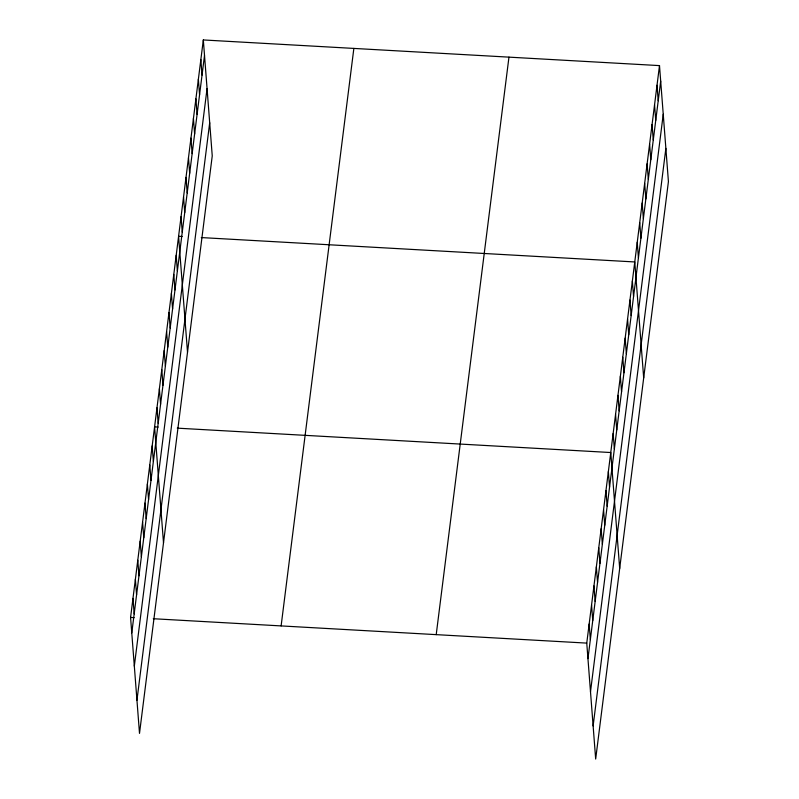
<?xml version="1.0" encoding="UTF-8"?>
<svg xmlns="http://www.w3.org/2000/svg" width="799" height="799" viewBox="0 0 799 799"><rect width="100%" height="100%" fill="white"/><g stroke="black" fill="none" stroke-linecap="round" stroke-linejoin="round"><path stroke-width="1.2" d="M203.326 39.95L212.244 155.895L139.505 733.392L130.577 617.447L203.326 39.95L659.495 65.608L668.423 181.553L595.674 759.05L586.756 643.105L659.495 65.608M131.775 632.958L204.514 55.461M134.322 666.106L207.061 88.599M136.949 700.254L209.698 122.746M281.118 625.917L353.857 48.419M436.214 634.636L508.963 57.138M587.954 658.616L660.693 81.108M590.501 691.754L663.24 114.257M593.128 725.901L665.867 148.404M182.172 236.504L178.586 236.304L187.515 352.249M201.288 237.573L634.766 261.952L643.684 377.897M158.172 427.075L154.587 426.876L163.505 542.821M177.288 428.154L610.766 452.534L619.684 568.479M130.577 617.447L134.162 617.657M153.278 618.726L586.756 643.105M657.028 85.243L658.216 100.744M654.551 104.879L655.749 120.379M652.074 124.504L653.272 140.015M649.607 144.14L650.795 159.65M647.13 163.775L648.329 179.286M644.663 183.41L645.852 198.921M642.186 203.046L643.375 218.556M639.709 222.681L640.908 238.192M637.242 242.317L638.431 257.827M632.369 281.008L633.557 296.519M629.962 300.064L631.16 315.575M627.565 319.131L628.753 334.631M625.168 338.187L626.356 353.687M622.761 357.243L623.959 372.753M620.364 376.299L621.552 391.81M617.967 395.355L619.155 410.866M615.56 414.411L616.758 429.922M613.163 433.467L614.351 448.978M608.359 471.59L609.557 487.09M605.962 490.646L607.15 506.147M603.565 509.702L604.753 525.213M601.158 528.758L602.356 544.269M598.761 547.814L599.949 563.325M596.354 566.871L597.552 582.381M593.957 585.937L595.155 601.437M591.56 604.993L592.748 620.493M589.153 624.049L590.351 639.55M200.849 59.585L202.037 75.096M198.372 79.221L199.57 94.731M195.905 98.856L197.093 114.357M193.428 118.492L194.626 133.992M190.951 138.127L192.15 153.628M188.484 157.763L189.673 173.263M186.007 177.398L187.206 192.899M183.54 197.033L184.729 212.534M181.063 216.669L182.252 232.169M176.189 255.36L177.378 270.861M173.792 274.417L174.981 289.917M171.386 293.473L172.584 308.983M168.988 312.529L170.177 328.039M166.592 331.585L167.78 347.096M164.185 350.641L165.383 366.152M161.788 369.707L162.976 385.208M159.391 388.763L160.579 404.264M156.984 407.82L158.182 423.32M152.19 445.932L153.378 461.442M149.783 464.988L150.981 480.499M147.386 484.044L148.574 499.555M144.989 503.11L146.177 518.611M142.582 522.166L143.78 537.667M140.185 541.223L141.373 556.723M137.778 560.279L138.976 575.789M135.381 579.335L136.579 594.846M132.984 598.391L134.172 613.902"/></g></svg>
